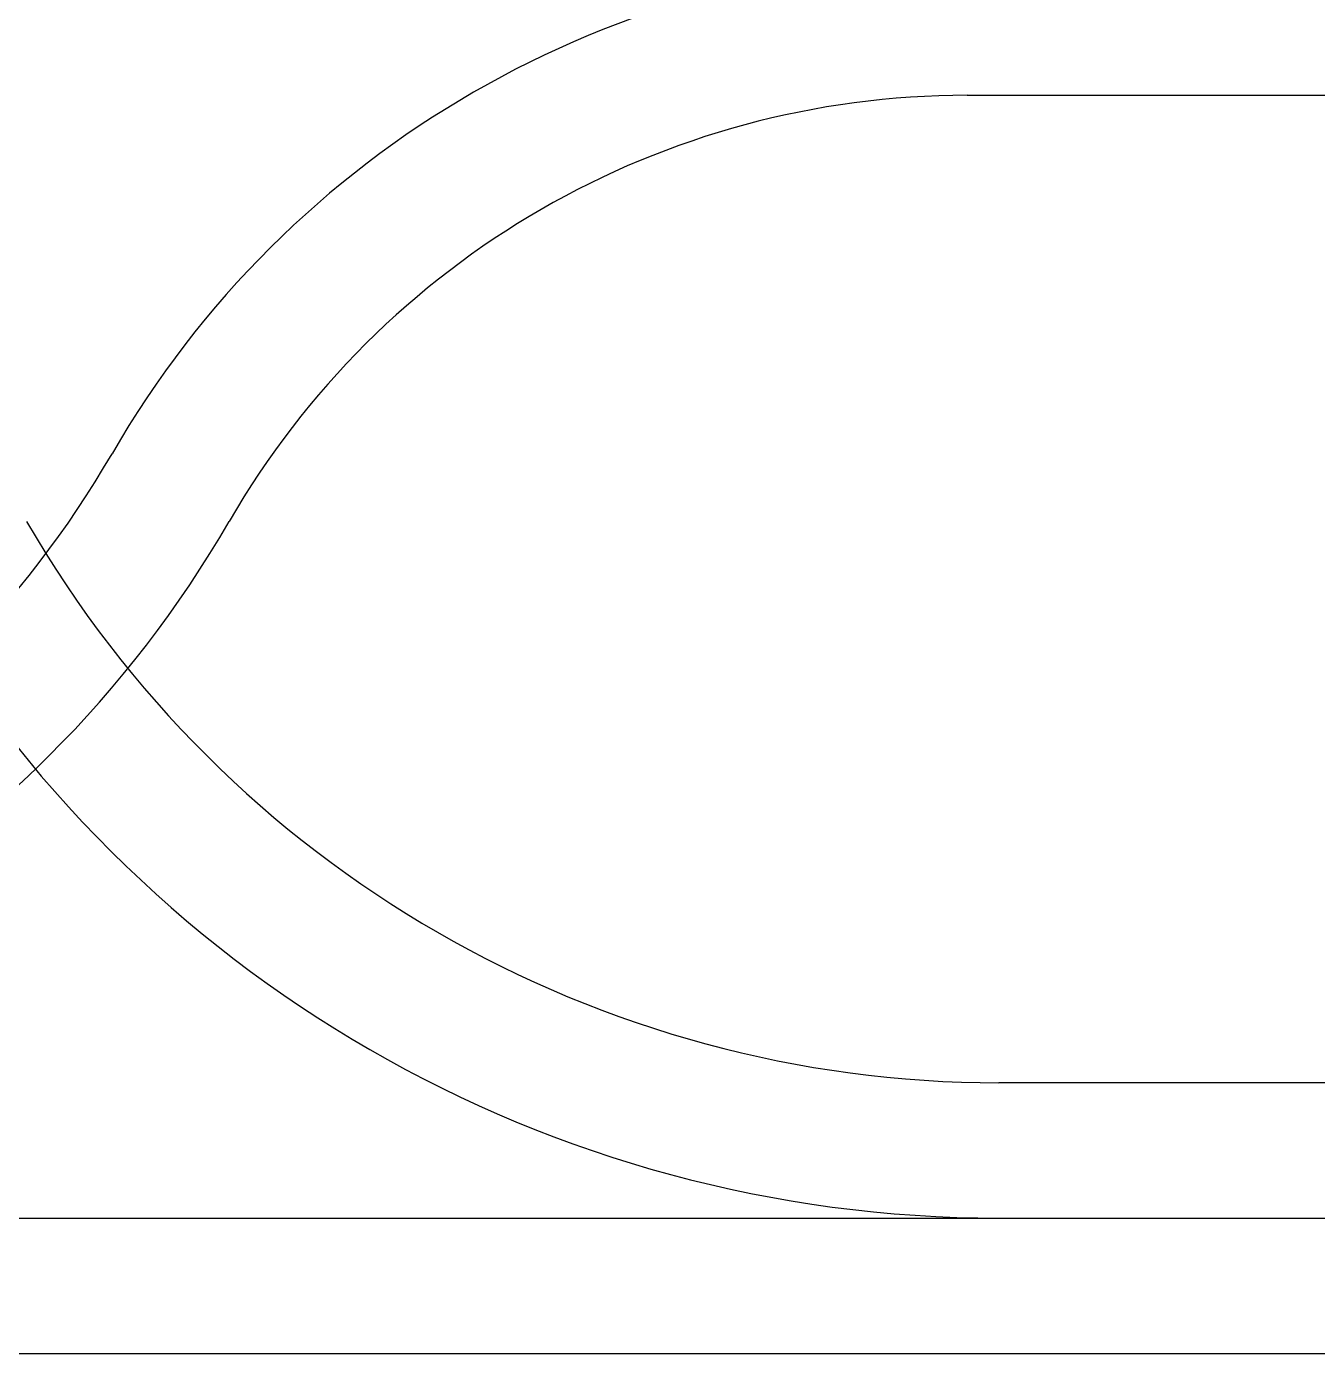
# Model space of a CAD drawing. Header units: millimetres. Extents: x -1 to 12300, y -1929 to 2470.
# Drawn here: x 6739.9 to 7026, y -1605.9 to -1311.8 of the extents above; entities that cross this region are included whole.
import ezdxf

# ---------------------------------------------------------------- set-up
doc = ezdxf.new("R2010")
doc.units = ezdxf.units.MM
doc.layers.add('0autopista', color=200, linetype='Continuous')

msp = doc.modelspace()

# ---------------------------------------------------------------- linework, layer by layer
at = {"layer": '0autopista'}
for p, q in [((6948.39, -1327), (7524.39, -1327)), ((7431.545, -1545.857), (6955.423, -1545.857)), ((5041.235, -1575.857), (7431.545, -1575.857)), ((6041.235, -1575.857), (8431.545, -1575.857)), ((5041.235, -1605.857), (7431.545, -1605.857)), ((6041.235, -1605.857), (8431.545, -1605.857))]:
    msp.add_line(p, q, dxfattribs=at)
for centre, radius, start, end in [((6948.39, -1515.857), 218.857, 90, 150), ((6948.39, -1515.857), 188.857, 90, 150), ((6569.319, -1297), 218.857, 270, 330), ((6569.319, -1297), 248.857, 270, 330), ((6955.423, -1297), 248.857, 210, 270), ((6955.423, -1297), 278.857, 210, 270)]:
    msp.add_arc(centre, radius, start, end, dxfattribs=at)

doc.saveas('drawing.dxf')
